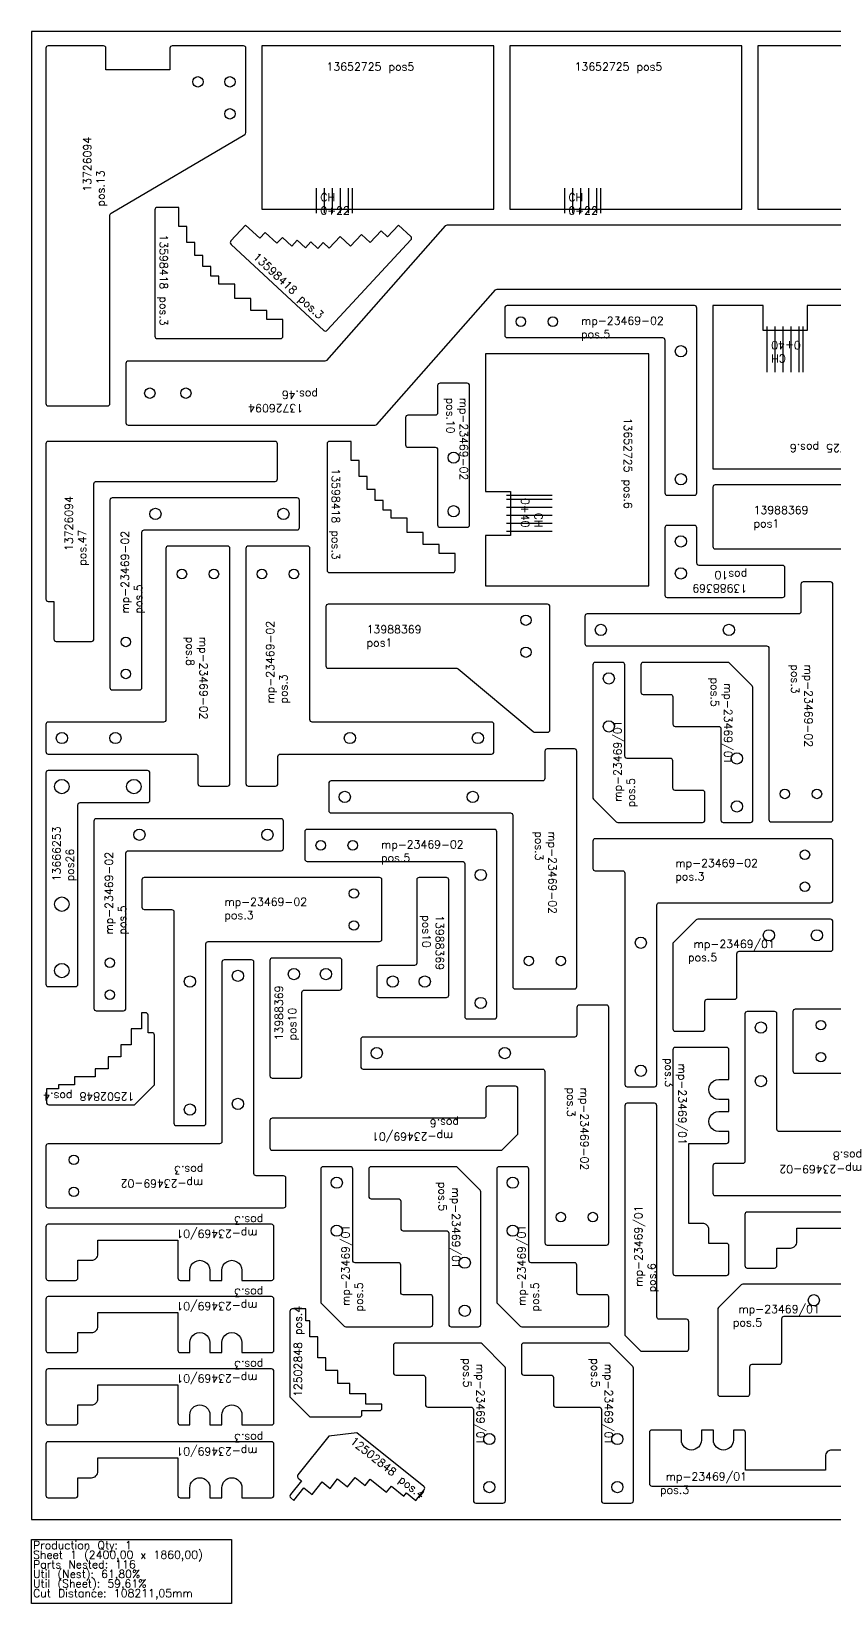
# Model space of a CAD drawing. Header units: millimetres. Extents: x 0 to 2400, y -105 to 1860.
# Drawn here: x 0 to 1004, y -105 to 1860 of the extents above; entities that cross this region are included whole.
import ezdxf

# ---------------------------------------------------------------- set-up
doc = ezdxf.new("R2010")
doc.units = ezdxf.units.MM
for name, color, linetype in [('12502848', 7, 'Continuous'), ('13598418', 7, 'Continuous'), ('13666253v0', 7, 'Continuous'), ('13726094v0', 7, 'Continuous'), ('13988369v0', 7, 'Continuous'), ('Chanfro', 7, 'Continuous'), ('MP-23469-01', 7, 'Continuous'), ('MP-23469-02', 7, 'Continuous'), ('sheet', 24, 'Continuous'), ('Stats', 7, 'Continuous'), ('Texto', 7, 'Continuous')]:
    doc.layers.add(name, color=color, linetype=linetype)
doc.styles.get("Standard").update_dxf_attribs({"font": 'txt.shx'})

msp = doc.modelspace()

# ---------------------------------------------------------------- linework, layer by layer
at = {"color": 7}
for points in [[(288, 1638), (578, 1638), (578, 1842), (288, 1842)], [(598, 1638), (888, 1638), (888, 1842), (598, 1842)], [(1198, 1638), (1198, 1842), (908, 1842), (908, 1638)], [(1141.6, 1313.3), (1141.6, 1517.3), (969.6, 1517.3), (969.6, 1486.3), (914.6, 1486.3), (914.6, 1517.3), (851.6, 1517.3), (851.6, 1313.3)], [(771.6, 1457), (567.6, 1457), (567.6, 1285), (598.6, 1285), (598.6, 1230), (567.6, 1230), (567.6, 1167), (771.6, 1167)]]:
    msp.add_lwpolyline(points, close=True, dxfattribs=at)
for centre in [(811.6, 1182.5), (328, 681.8), (491.6, 672.5)]:
    msp.add_circle(centre, 7, dxfattribs=at)
at = {"layer": '12502848', "color": 7}
for points in [[(145.7, 608.5), (145.7, 630.5, 0.414214), (142.7, 633.5), (137.7, 633.5), (137.7, 613.5), (124.7, 613.5), (124.7, 593.5), (111.7, 593.5), (111.7, 578.5), (95.7, 578.5), (95.7, 563.5), (79.7, 563.5), (79.7, 553.5), (53.7, 553.5), (53.7, 543.5), (33.7, 543.5), (33.7, 538.5), (18.7, 538.5), (18.7, 521.5, 0.414214), (21.7, 518.5), (128.7, 518.5), (153.7, 543.5), (153.7, 605.5, 0.414214), (150.7, 608.5)], [(413, 136.2), (435, 136.2, 0.414214), (438, 139.2), (438, 144.2), (418, 144.2), (418, 157.2), (398, 157.2), (398, 170.2), (383, 170.2), (383, 186.2), (368, 186.2), (368, 202.2), (358, 202.2), (358, 228.2), (348, 228.2), (348, 248.2), (343, 248.2), (343, 263.2), (326, 263.2, 0.414214), (323, 260.2), (323, 153.2), (348, 128.2), (410, 128.2, 0.414214), (413, 131.2)], [(337.4, 48.5), (323.7, 31.3, 0.414214), (324.1, 27.1), (328, 23.9), (340.5, 39.6), (350.7, 31.5), (363.2, 47.1), (373.3, 39), (382.7, 50.7), (395.2, 40.7), (404.5, 52.4), (417, 42.5), (423.3, 50.3), (443.6, 34.1), (449.8, 41.9), (465.5, 29.4), (468.6, 33.3), (480.3, 23.9), (490.9, 37.2, 0.414214), (490.4, 41.4), (406.8, 108.2), (371.7, 104.3), (333, 55.8, 0.414214), (333.5, 51.6)]]:
    msp.add_lwpolyline(points, format="xyb", close=True, dxfattribs=at)
at = {"layer": '13598418', "color": 7}
for points in [[(157.3, 1640, 0.414214), (154.3, 1637), (154.3, 1479, 0.414214), (157.3, 1476), (311.3, 1476, 0.414214), (314.3, 1479), (314.3, 1500), (294.3, 1500), (294.3, 1511), (274.3, 1511), (274.3, 1526), (254.3, 1526), (254.3, 1544), (234.3, 1544), (234.3, 1554), (224.3, 1554), (224.3, 1566), (214.3, 1566), (214.3, 1580), (204.3, 1580), (204.3, 1596), (194.3, 1596), (194.3, 1616), (184.3, 1616), (184.3, 1640)], [(249.3, 1598.1, 0.414214), (249.5, 1593.9), (365.3, 1486.4, 0.414214), (369.5, 1486.5), (474.3, 1599.4, 0.414214), (474.1, 1603.6), (458.8, 1617.9), (445.1, 1603.3), (437.1, 1610.8), (423.5, 1596.1), (412.5, 1606.3), (398.9, 1591.7), (385.7, 1603.9), (372.1, 1589.2), (364.7, 1596), (357.9, 1588.7), (349.1, 1596.9), (342.3, 1589.6), (332.1, 1599.1), (325.3, 1591.8), (313.6, 1602.6), (306.7, 1595.3), (292.1, 1608.9), (285.3, 1601.6), (267.7, 1617.9)], [(372.4, 1347.6, 0.414214), (369.4, 1344.6), (369.4, 1186.6, 0.414214), (372.4, 1183.6), (526.4, 1183.6, 0.414214), (529.4, 1186.6), (529.4, 1207.6), (509.4, 1207.6), (509.4, 1218.6), (489.4, 1218.6), (489.4, 1233.6), (469.4, 1233.6), (469.4, 1251.6), (449.4, 1251.6), (449.4, 1261.6), (439.4, 1261.6), (439.4, 1273.6), (429.4, 1273.6), (429.4, 1287.6), (419.4, 1287.6), (419.4, 1303.6), (409.4, 1303.6), (409.4, 1323.6), (399.4, 1323.6), (399.4, 1347.6)]]:
    msp.add_lwpolyline(points, format="xyb", close=True, dxfattribs=at)
at = {"layer": '13666253v0', "color": 7}
msp.add_lwpolyline([(58, 893.2, -0.414214), (61, 896.2), (145, 896.2, 0.414214), (148, 899.2), (148, 933.2, 0.414214), (145, 936.2), (21, 936.2, 0.414214), (18, 933.2), (18, 669.2, 0.414214), (21, 666.2), (55, 666.2, 0.414214), (58, 669.2)], format="xyb", close=True, dxfattribs=at)
for centre in [(38, 916.2), (128, 916.2), (38, 769.2), (38, 686.2)]:
    msp.add_circle(centre, 9, dxfattribs=at)
at = {"layer": '13726094v0', "color": 7}
for points in [[(98, 1630.3, -0.265773), (99.5, 1632.9), (266.5, 1731.1, 0.265773), (268, 1733.7), (268, 1839, 0.414214), (265, 1842), (176, 1842, 0.414214), (173, 1839), (173, 1812), (93, 1812), (93, 1839, 0.414214), (90, 1842), (21, 1842, 0.414214), (18, 1839), (18, 1395, 0.414214), (21, 1392), (95, 1392, 0.414214), (98, 1395)], [(118, 1370.9, 0.414214), (121, 1367.9), (429.4, 1367.9, 0.215186), (431.7, 1368.9), (579.9, 1536.9, -0.215186), (582.1, 1537.9), (1020.5, 1537.9, 0.414214), (1023.5, 1540.9), (1023.5, 1614.9, 0.414214), (1020.5, 1617.9), (519.4, 1617.9, 0.215186), (517.1, 1616.9), (368.9, 1448.9, -0.215186), (366.6, 1447.9), (121, 1447.9, 0.414214), (118, 1444.9)], [(81, 1297.6), (304.5, 1297.6, 0.414214), (307.5, 1300.6), (307.5, 1344.6, 0.414214), (304.5, 1347.6), (21, 1347.6, 0.414214), (18, 1344.6), (18, 1150.6, 0.414214), (21, 1147.6), (28, 1147.6), (28, 1100.6, 0.414214), (31, 1097.6), (75, 1097.6, 0.414214), (78, 1100.6), (78, 1294.6, -0.414214)]]:
    msp.add_lwpolyline(points, format="xyb", close=True, dxfattribs=at)
for centre in [(208, 1797), (248, 1797), (248, 1757), (148, 1407.9), (193, 1407.9)]:
    msp.add_circle(centre, 6.5, dxfattribs=at)
at = {"layer": '13988369v0', "color": 7}
for points in [[(1131.6, 1290.2, 0.414214), (1128.6, 1293.2), (854.6, 1293.2, 0.414214), (851.6, 1290.2), (851.6, 1216.2, 0.414214), (854.6, 1213.2), (1015.1, 1213.2, -0.176327), (1017.1, 1212.5), (1110.7, 1133.9, 0.176327), (1112.7, 1133.2), (1128.6, 1133.2, 0.414214), (1131.6, 1136.2)], [(938.6, 1192.5), (834.6, 1192.5, -0.414214), (831.6, 1195.5), (831.6, 1239.5, 0.414214), (828.6, 1242.5), (794.6, 1242.5, 0.414214), (791.6, 1239.5), (791.6, 1155.5, 0.414214), (794.6, 1152.5), (938.6, 1152.5, 0.414214), (941.6, 1155.5), (941.6, 1189.5, 0.414214)], [(648, 1141.1, 0.414214), (645, 1144.1), (371, 1144.1, 0.414214), (368, 1141.1), (368, 1067.1, 0.414214), (371, 1064.1), (531.6, 1064.1, -0.176327), (533.5, 1063.4), (627.2, 984.8, 0.176327), (629.1, 984.1), (645, 984.1, 0.414214), (648, 987.1)], [(481.6, 799.5), (481.6, 695.5, -0.414214), (478.6, 692.5), (434.6, 692.5, 0.414214), (431.6, 689.5), (431.6, 655.5, 0.414214), (434.6, 652.5), (518.6, 652.5, 0.414214), (521.6, 655.5), (521.6, 799.5, 0.414214), (518.6, 802.5), (484.6, 802.5, 0.414214)], [(338, 554.8), (338, 658.8, -0.414214), (341, 661.8), (385, 661.8, 0.414214), (388, 664.8), (388, 698.8, 0.414214), (385, 701.8), (301, 701.8, 0.414214), (298, 698.8), (298, 554.8, 0.414214), (301, 551.8), (335, 551.8, 0.414214)]]:
    msp.add_lwpolyline(points, format="xyb", close=True, dxfattribs=at)
for centre, radius in [((811.6, 1222.5), 7), ((618, 1124.1), 6.5), ((618, 1084.1), 6.5), ((368, 681.8), 7), ((451.6, 672.5), 7)]:
    msp.add_circle(centre, radius, dxfattribs=at)
at = {"layer": 'Chanfro', "color": 7}
for p, q in [((356, 1664), (356, 1633)), ((366, 1664), (366, 1633)), ((376, 1664), (376, 1633)), ((386, 1664), (386, 1633)), ((396, 1664), (396, 1633)), ((401, 1664), (401, 1633)), ((666, 1664), (666, 1633)), ((676, 1664), (676, 1633)), ((686, 1664), (686, 1633)), ((696, 1664), (696, 1633)), ((706, 1664), (706, 1633)), ((711, 1664), (711, 1633)), ((919.6, 1434.3), (919.6, 1491.3)), ((929.6, 1434.3), (929.6, 1491.3)), ((939.6, 1434.3), (939.6, 1491.3)), ((949.6, 1434.3), (949.6, 1491.3)), ((959.6, 1434.3), (959.6, 1491.3)), ((964.6, 1434.3), (964.6, 1491.3)), ((650.6, 1280), (593.6, 1280)), ((650.6, 1275), (593.6, 1275)), ((650.6, 1265), (593.6, 1265)), ((650.6, 1255), (593.6, 1255)), ((650.6, 1245), (593.6, 1245)), ((650.6, 1235), (593.6, 1235))]:
    msp.add_line(p, q, dxfattribs=at)
at = {"layer": 'MP-23469-01', "color": 7}
for points in [[(744.6, 951.3, -0.414214), (741.6, 954.3), (741.6, 1068.3, 0.414214), (738.6, 1071.3), (704.6, 1071.3, 0.414214), (701.6, 1068.3), (701.6, 902.6, 0.198912), (702.4, 900.5), (730.7, 872.2, 0.198912), (732.8, 871.3), (838.6, 871.3, 0.414214), (841.6, 874.3), (841.6, 908.3, 0.414214), (838.6, 911.3), (804.6, 911.3, -0.414214), (801.6, 914.3), (801.6, 948.3, 0.414214), (798.6, 951.3)], [(858.6, 991.3, -0.414214), (861.6, 988.3), (861.6, 874.3, 0.414214), (864.6, 871.3), (898.6, 871.3, 0.414214), (901.6, 874.3), (901.6, 1040.1, 0.198912), (900.7, 1042.2), (872.4, 1070.5, 0.198912), (870.3, 1071.3), (764.6, 1071.3, 0.414214), (761.6, 1068.3), (761.6, 1034.3, 0.414214), (764.6, 1031.3), (798.6, 1031.3, -0.414214), (801.6, 1028.3), (801.6, 994.3, 0.414214), (804.6, 991.3)], [(881.6, 707.3, -0.414214), (884.6, 710.3), (998.6, 710.3, 0.414214), (1001.6, 713.3), (1001.6, 747.3, 0.414214), (998.6, 750.3), (832.8, 750.3, 0.198912), (830.7, 749.4), (802.4, 721.2, 0.198912), (801.6, 719.1), (801.6, 613.3, 0.414214), (804.6, 610.3), (838.6, 610.3, 0.414214), (841.6, 613.3), (841.6, 647.3, -0.414214), (844.6, 650.3), (878.6, 650.3, 0.414214), (881.6, 653.3)], [(821.6, 370.1), (821.6, 470.1), (868.6, 470.1, 0.414214), (871.6, 473.1), (871.6, 485.1), (859.1, 485.1, -1.000019), (859.1, 510.1), (871.6, 510.1), (871.6, 525.1), (859.1, 525.1, -1.000019), (859.1, 550.1), (871.6, 550.1), (871.6, 587.1, 0.414214), (868.6, 590.1), (804.6, 590.1, 0.414214), (801.6, 587.1), (801.6, 308.1, 0.414214), (804.6, 305.1), (868.6, 305.1, 0.414214), (871.6, 308.1), (871.6, 342.1, 0.414214), (868.6, 345.1), (846.6, 345.1), (846.6, 362.1, 0.414214), (838.6, 370.1)], [(568, 504.6, -0.414214), (565, 501.6), (301, 501.6, 0.414214), (298, 498.6), (298, 464.6, 0.414214), (301, 461.6), (586.8, 461.6, 0.198912), (588.9, 462.5), (607.1, 480.8, 0.198912), (608, 482.9), (608, 538.6, 0.414214), (605, 541.6), (571, 541.6, 0.414214), (568, 538.6)], [(784.6, 250.3, -0.414214), (781.6, 253.3), (781.6, 517.3, 0.414214), (778.6, 520.3), (744.6, 520.3, 0.414214), (741.6, 517.3), (741.6, 231.6, 0.198912), (742.4, 229.5), (760.7, 211.2, 0.198912), (762.8, 210.3), (818.6, 210.3, 0.414214), (821.6, 213.3), (821.6, 247.3, 0.414214), (818.6, 250.3)], [(404.6, 321, -0.414214), (401.6, 324), (401.6, 438, 0.414214), (398.6, 441), (364.6, 441, 0.414214), (361.6, 438), (361.6, 272.2, 0.198912), (362.4, 270.1), (390.7, 241.9, 0.198912), (392.8, 241), (498.6, 241, 0.414214), (501.6, 244), (501.6, 278, 0.414214), (498.6, 281), (464.6, 281, -0.414214), (461.6, 284), (461.6, 318, 0.414214), (458.6, 321)], [(518.6, 361, -0.414214), (521.6, 358), (521.6, 244, 0.414214), (524.6, 241), (558.6, 241, 0.414214), (561.6, 244), (561.6, 409.8, 0.198912), (560.7, 411.9), (532.4, 440.1, 0.198912), (530.3, 441), (424.6, 441, 0.414214), (421.6, 438), (421.6, 404, 0.414214), (424.6, 401), (458.6, 401, -0.414214), (461.6, 398), (461.6, 364, 0.414214), (464.6, 361)], [(624.6, 321, -0.414214), (621.6, 324), (621.6, 438, 0.414214), (618.6, 441), (584.6, 441, 0.414214), (581.6, 438), (581.6, 272.2, 0.198912), (582.4, 270.1), (610.7, 241.9, 0.198912), (612.8, 241), (718.6, 241, 0.414214), (721.6, 244), (721.6, 278, 0.414214), (718.6, 281), (684.6, 281, -0.414214), (681.6, 284), (681.6, 318, 0.414214), (678.6, 321)], [(83, 349), (183, 349), (183, 302, 0.414214), (186, 299), (198, 299), (198, 311.5, -1.000016), (223, 311.5), (223, 299), (238, 299), (238, 311.5, -1.000016), (263, 311.5), (263, 299), (300, 299, 0.414214), (303, 302), (303, 366, 0.414214), (300, 369), (21, 369, 0.414214), (18, 366), (18, 302, 0.414214), (21, 299), (55, 299, 0.414214), (58, 302), (58, 324), (75, 324, 0.414214), (83, 332)], [(83, 258.6), (183, 258.6), (183, 211.6, 0.414214), (186, 208.6), (198, 208.6), (198, 221.1, -1.000022), (223, 221.1), (223, 208.6), (238, 208.6), (238, 221.1, -1.000022), (263, 221.1), (263, 208.6), (300, 208.6, 0.414214), (303, 211.6), (303, 275.6, 0.414214), (300, 278.6), (21, 278.6, 0.414214), (18, 275.6), (18, 211.6, 0.414214), (21, 208.6), (55, 208.6, 0.414214), (58, 211.6), (58, 233.6), (75, 233.6, 0.414214), (83, 241.6)], [(937.8, 251.1, -0.414214), (940.8, 254.1), (1054.8, 254.1, 0.414214), (1057.8, 257.1), (1057.8, 291.1, 0.414214), (1054.8, 294.1), (889, 294.1, 0.198912), (886.9, 293.2), (858.6, 264.9, 0.198912), (857.8, 262.8), (857.8, 157.1, 0.414214), (860.8, 154.1), (894.8, 154.1, 0.414214), (897.8, 157.1), (897.8, 191.1, -0.414214), (900.8, 194.1), (934.8, 194.1, 0.414214), (937.8, 197.1)], [(549.3, 140.6, -0.414214), (552.3, 137.6), (552.3, 23.6, 0.414214), (555.3, 20.6), (589.3, 20.6, 0.414214), (592.3, 23.6), (592.3, 189.4, 0.198912), (591.4, 191.5), (563.2, 219.7, 0.198912), (561, 220.6), (455.3, 220.6, 0.414214), (452.3, 217.6), (452.3, 183.6, 0.414214), (455.3, 180.6), (489.3, 180.6, -0.414214), (492.3, 177.6), (492.3, 143.6, 0.414214), (495.3, 140.6)], [(709.3, 140.6, -0.414214), (712.3, 137.6), (712.3, 23.6, 0.414214), (715.3, 20.6), (749.3, 20.6, 0.414214), (752.3, 23.6), (752.3, 189.4, 0.198912), (751.4, 191.5), (723.2, 219.7, 0.198912), (721, 220.6), (615.3, 220.6, 0.414214), (612.3, 217.6), (612.3, 183.6, 0.414214), (615.3, 180.6), (649.3, 180.6, -0.414214), (652.3, 177.6), (652.3, 143.6, 0.414214), (655.3, 140.6)], [(83, 168.3), (183, 168.3), (183, 121.3, 0.414214), (186, 118.3), (198, 118.3), (198, 130.8, -0.999984), (223, 130.8), (223, 118.3), (238, 118.3), (238, 130.8, -0.999984), (263, 130.8), (263, 118.3), (300, 118.3, 0.414214), (303, 121.3), (303, 185.3, 0.414214), (300, 188.3), (21, 188.3, 0.414214), (18, 185.3), (18, 121.3, 0.414214), (21, 118.3), (55, 118.3, 0.414214), (58, 121.3), (58, 143.3), (75, 143.3, 0.414214), (83, 151.3)], [(83, 77.2), (183, 77.2), (183, 30.2, 0.414214), (186, 27.2), (198, 27.2), (198, 39.7, -0.999989), (223, 39.7), (223, 27.2), (238, 27.2), (238, 39.7, -0.999989), (263, 39.7), (263, 27.2), (300, 27.2, 0.414214), (303, 30.2), (303, 94.2, 0.414214), (300, 97.2), (21, 97.2, 0.414214), (18, 94.2), (18, 30.2, 0.414214), (21, 27.2), (55, 27.2, 0.414214), (58, 30.2), (58, 52.2), (75, 52.2, 0.414214), (83, 60.2)]]:
    msp.add_lwpolyline(points, format="xyb", close=True, dxfattribs=at)
for points in [[(1173.6, 384.4), (894.6, 384.4, 0.414214), (891.6, 381.4), (891.6, 317.4, 0.414214), (894.6, 314.4), (928.6, 314.4, 0.414214), (931.6, 317.4), (931.6, 339.4), (948.6, 339.4, 0.414214), (956.6, 347.4), (956.6, 364.4), (1056.6, 364.4)], [(1017.3, 86.9), (1000.3, 86.9, 0.414214), (992.3, 78.9), (992.3, 61.9), (892.3, 61.9), (892.3, 108.9, 0.414214), (889.3, 111.9), (877.3, 111.9), (877.3, 99.4, -0.999976), (852.3, 99.4), (852.3, 111.9), (837.3, 111.9), (837.3, 99.4, -0.999974), (812.3, 99.4), (812.3, 111.9), (775.3, 111.9, 0.414214), (772.3, 108.9), (772.3, 44.9, 0.414214), (775.3, 41.9), (1054.3, 41.9, 0.414214)]]:
    msp.add_lwpolyline(points, format="xyb", dxfattribs=at)
for centre in [(721.6, 1051.3), (721.6, 991.3), (881.6, 951.3), (881.6, 891.3), (921.6, 730.3), (981.6, 730.3), (381.6, 421), (601.6, 421), (381.6, 361), (601.6, 361), (541.6, 321), (977.8, 274.1), (541.6, 261), (572.3, 100.6), (732.3, 100.6), (572.3, 40.6), (732.3, 40.6)]:
    msp.add_circle(centre, 7, dxfattribs=at)
at = {"layer": 'MP-23469-02', "color": 7}
for points in [[(791.6, 1283.3, 0.414214), (794.6, 1280.3), (828.6, 1280.3, 0.414214), (831.6, 1283.3), (831.6, 1514.3, 0.414214), (828.6, 1517.3), (594.6, 1517.3, 0.414214), (591.6, 1514.3), (591.6, 1480.3, 0.414214), (594.6, 1477.3), (788.6, 1477.3, -0.414214), (791.6, 1474.3)], [(507.6, 1243.3, 0.414214), (510.6, 1240.3), (544.6, 1240.3, 0.414214), (547.6, 1243.3), (547.6, 1417.3, 0.414214), (544.6, 1420.3), (510.6, 1420.3, 0.414214), (507.6, 1417.3), (507.6, 1383.3, -0.414214), (504.6, 1380.3), (470.6, 1380.3, 0.414214), (467.6, 1377.3), (467.6, 1343.3, 0.414214), (470.6, 1340.3), (504.6, 1340.3, -0.414214), (507.6, 1337.3)], [(332, 1237, 0.414214), (335, 1240), (335, 1274, 0.414214), (332, 1277), (101, 1277, 0.414214), (98, 1274), (98, 1040, 0.414214), (101, 1037), (135, 1037, 0.414214), (138, 1040), (138, 1234, -0.414214), (141, 1237)], [(208, 919.8, 0.414214), (211, 916.8), (245, 916.8, 0.414214), (248, 919.8), (248, 1213.8, 0.414214), (245, 1216.8), (171, 1216.8, 0.414214), (168, 1213.8), (168, 999.8, -0.414214), (165, 996.8), (21, 996.8, 0.414214), (18, 993.8), (18, 959.8, 0.414214), (21, 956.8), (205, 956.8, -0.414214), (208, 953.8)], [(348, 999.8), (348, 1213.8, 0.414214), (345, 1216.8), (271, 1216.8, 0.414214), (268, 1213.8), (268, 919.8, 0.414214), (271, 916.8), (305, 916.8, 0.414214), (308, 919.8), (308, 953.8, -0.414214), (311, 956.8), (575, 956.8, 0.414214), (578, 959.8), (578, 993.8, 0.414214), (575, 996.8), (351, 996.8, -0.414214)], [(921.6, 1089), (921.6, 875, 0.414214), (924.6, 872), (998.6, 872, 0.414214), (1001.6, 875), (1001.6, 1169, 0.414214), (998.6, 1172), (964.6, 1172, 0.414214), (961.6, 1169), (961.6, 1135, -0.414214), (958.6, 1132), (694.6, 1132, 0.414214), (691.6, 1129), (691.6, 1095, 0.414214), (694.6, 1092), (918.6, 1092, -0.414214)], [(601.6, 880.3), (601.6, 666.3, 0.414214), (604.6, 663.3), (678.6, 663.3, 0.414214), (681.6, 666.3), (681.6, 960.3, 0.414214), (678.6, 963.3), (644.6, 963.3, 0.414214), (641.6, 960.3), (641.6, 926.3, -0.414214), (638.6, 923.3), (374.6, 923.3, 0.414214), (371.6, 920.3), (371.6, 886.3, 0.414214), (374.6, 883.3), (598.6, 883.3, -0.414214)], [(312, 835.9, 0.414214), (315, 838.9), (315, 872.9, 0.414214), (312, 875.9), (81, 875.9, 0.414214), (78, 872.9), (78, 638.9, 0.414214), (81, 635.9), (115, 635.9, 0.414214), (118, 638.9), (118, 832.9, -0.414214), (121, 835.9)], [(541.6, 628.7, 0.414214), (544.6, 625.7), (578.6, 625.7, 0.414214), (581.6, 628.7), (581.6, 859.7, 0.414214), (578.6, 862.7), (344.6, 862.7, 0.414214), (341.6, 859.7), (341.6, 825.7, 0.414214), (344.6, 822.7), (538.6, 822.7, -0.414214), (541.6, 819.7)], [(784.6, 770.9), (998.6, 770.9, 0.414214), (1001.6, 773.9), (1001.6, 847.9, 0.414214), (998.6, 850.9), (704.6, 850.9, 0.414214), (701.6, 847.9), (701.6, 813.9, 0.414214), (704.6, 810.9), (738.6, 810.9, -0.414214), (741.6, 807.9), (741.6, 543.9, 0.414214), (744.6, 540.9), (778.6, 540.9, 0.414214), (781.6, 543.9), (781.6, 767.9, -0.414214)], [(221, 722.5), (435, 722.5, 0.414214), (438, 725.5), (438, 799.5, 0.414214), (435, 802.5), (141, 802.5, 0.414214), (138, 799.5), (138, 765.5, 0.414214), (141, 762.5), (175, 762.5, -0.414214), (178, 759.5), (178, 495.5, 0.414214), (181, 492.5), (215, 492.5, 0.414214), (218, 495.5), (218, 719.5, -0.414214)], [(235, 469.6), (21, 469.6, 0.414214), (18, 466.6), (18, 392.6, 0.414214), (21, 389.6), (315, 389.6, 0.414214), (318, 392.6), (318, 426.6, 0.414214), (315, 429.6), (281, 429.6, -0.414214), (278, 432.6), (278, 696.6, 0.414214), (275, 699.6), (241, 699.6, 0.414214), (238, 696.6), (238, 472.6, -0.414214)], [(641.6, 560), (641.6, 346, 0.414214), (644.6, 343), (718.6, 343, 0.414214), (721.6, 346), (721.6, 640, 0.414214), (718.6, 643), (684.6, 643, 0.414214), (681.6, 640), (681.6, 606, -0.414214), (678.6, 603), (414.6, 603, 0.414214), (411.6, 600), (411.6, 566, 0.414214), (414.6, 563), (638.6, 563, -0.414214)], [(854.6, 445, 0.414214), (851.6, 442), (851.6, 408, 0.414214), (854.6, 405), (1148.6, 405, 0.414214), (1151.6, 408), (1151.6, 482, 0.414214), (1148.6, 485), (934.6, 485, -0.414214), (931.6, 488), (931.6, 632, 0.414214), (928.6, 635), (894.6, 635, 0.414214), (891.6, 632), (891.6, 448, -0.414214), (888.6, 445)], [(1248.6, 597.9, 0.414214), (1251.6, 600.9), (1251.6, 634.9, 0.414214), (1248.6, 637.9), (954.6, 637.9, 0.414214), (951.6, 634.9), (951.6, 560.9, 0.414214), (954.6, 557.9), (1168.6, 557.9, -0.414214), (1171.6, 554.9), (1171.6, 410.9, 0.414214), (1174.6, 407.9), (1208.6, 407.9, 0.414214), (1211.6, 410.9), (1211.6, 594.9, -0.414214), (1214.6, 597.9)]]:
    msp.add_lwpolyline(points, format="xyb", close=True, dxfattribs=at)
for centre, radius in [((611.6, 1497.3), 6), ((651.6, 1497.3), 6), ((811.6, 1460.3), 7), ((527.6, 1327.3), 7), ((811.6, 1300.3), 7), ((155, 1257), 7), ((315, 1257), 7), ((527.6, 1260.3), 7), ((188, 1181.8), 6), ((228, 1181.8), 6), ((288, 1181.8), 6), ((328, 1181.8), 6), ((118, 1097), 6), ((711.6, 1112), 7), ((871.6, 1112), 7), ((118, 1057), 6), ((38, 976.8), 7), ((105, 976.8), 7), ((398, 976.8), 7), ((558, 976.8), 7), ((391.6, 903.3), 7), ((551.6, 903.3), 7), ((941.6, 907), 6), ((981.6, 907), 6), ((135, 855.9), 7), ((295, 855.9), 7), ((361.6, 842.7), 6), ((401.6, 842.7), 6), ((966.6, 830.9), 6), ((561.6, 805.7), 7), ((403, 782.5), 6), ((966.6, 790.9), 6), ((403, 742.5), 6), ((761.6, 720.9), 7), ((98, 695.9), 6), ((621.6, 698.3), 6), ((661.6, 698.3), 6), ((198, 672.5), 7), ((258, 679.6), 7), ((98, 655.9), 6), ((561.6, 645.7), 7), ((911.6, 615), 7), ((986.6, 617.9), 6), ((431.6, 583), 7), ((591.6, 583), 7), ((986.6, 577.9), 6), ((761.6, 560.9), 7), ((911.6, 548), 7), ((198, 512.5), 7), ((258, 519.6), 7), ((53, 449.6), 6), ((53, 409.6), 6), ((661.6, 378), 6), ((701.6, 378), 6)]:
    msp.add_circle(centre, radius, dxfattribs=at)
at = {"layer": 'sheet', "color": 7}
msp.add_lwpolyline([(0, 0), (2400, 0), (2400, 1860), (0, 1860)], close=True, dxfattribs=at)
at = {"layer": 'Stats', "color": 151}
msp.add_lwpolyline([(0, -25), (250, -25), (250, -105), (0, -105), (0, -25)], close=True, dxfattribs=at)

# ---------------------------------------------------------------- texts
at = {"layer": 'Chanfro', "color": 7, "char_height": 10, "width": 32.324, "attachment_point": 1}
for insert in [(361, 1657.7), (671, 1657.7)]:
    msp.add_mtext('{\\W1.79937; }CH \\P{\\W0.280038; }0+22', dxfattribs=dict(at, insert=insert))
at = {"layer": 'Chanfro', "color": 7, "char_height": 10, "width": 32.324, "attachment_point": 3}
for insert, rotation in [((924.6, 1446.1), 180), ((638.8, 1240.1), 270)]:
    msp.add_mtext('CH 0+40', dxfattribs=dict(at, insert=insert, rotation=rotation))
at = {"layer": 'Stats', "color": 60}
for s, p in [('Sheet 1 (2400,00 x 1860,00)', (2, -49)), ('Production Qty: 1', (2, -37)), ('Parts Nested: 116', (2, -61)), ('Util (Nest): 61,80%', (2, -73)), ('Util (Sheet): 59,61%', (2, -85)), ('Cut Distance: 108211,05mm', (2, -97))]:
    msp.add_text(s, height=10, dxfattribs=at).set_placement(p)
at = {"layer": 'Texto', "color": 7, "char_height": 10, "attachment_point": 1}
for s, insert, width in [('13652725 pos5', (368.8, 1821), 122.875), ('13652725 pos5', (678.8, 1821), 122.875), ('mp-23469-02 pos.5', (686.9, 1503.4), 127.304), ('13988369\\Ppos1', (902.5, 1266.8), 48.81), ('13988369\\Ppos1', (418.9, 1117.7), 48.81), ('mp-23469-02 pos.5', (436.9, 848.8), 127.304), ('mp-23469-02 pos.3', (804.7, 825.6), 127.304), ('mp-23469-02 pos.3', (241.2, 777.1), 127.304), ('{\\W0.778794; }mp-23469/01 pos.5', (820.6, 724.4), 124.947), ('{\\W0.778794; }mp-23469/01 pos.5', (876.7, 268.1), 124.947), ('{\\W0.78846; }mp-23469/01 pos.3', (785.6, 58.8), 124.947)]:
    msp.add_mtext(s, dxfattribs=dict(at, insert=insert, width=width))
at = {"layer": 'Texto', "color": 7, "char_height": 10}
for s, insert, width, attachment_point, rotation in [('{\\W2.066129; }13726094 pos.13', (64.8, 1641.2), 121.864, 1, 90), ('13598418 pos.3', (170.3, 1606.2), 119.914, 1, 270), ('13598418 pos.3', (282.9, 1584.6), 119.914, 1, 317.1211), ('{\\W2.067008; }13726094 pos.46', (358, 1384), 121.864, 1, 180), ('mp-23469-02 pos.10', (545.4, 1402.3), 131.894, 1, 270), ('13652725 pos.6', (750.5, 1263.4), 122.875, 3, 270), ('13652725 pos.6', (947.9, 1334.3), 122.875, 3, 180), ('13598418 pos.3', (385.4, 1313.8), 119.914, 1, 270), ('{\\W2.066129; }13726094 pos.47', (41.7, 1192.2), 121.864, 1, 90), ('mp-23469-02 pos.5', (111.9, 1132.4), 127.304, 1, 90), ('13988369\\Ppos10', (894.5, 1158.8), 48.81, 1, 180), ('mp-23469-02 pos.3', (293.3, 1020), 127.304, 1, 90), ('mp-23469-02 pos.8', (220.2, 1103.3), 127.304, 1, 270), ('mp-23469-02 pos.3', (976.2, 1068.8), 127.304, 1, 270), ('{\\W0.778794; }mp-23469/01 pos.5', (875.6, 1052.4), 124.947, 1, 270), ('{\\W0.778794; }mp-23469/01 pos.5', (727.5, 890.3), 124.947, 1, 90), ('13666253\\Ppos26', (26.4, 797.7), 2.567, 1, 90), ('mp-23469-02 pos.3', (656.2, 860.2), 127.304, 1, 270), ('mp-23469-02 pos.5', (91.9, 731.2), 127.304, 1, 90), ('13988369\\Ppos10', (515.3, 755.4), 48.81, 1, 270), ('13988369\\Ppos10', (304.3, 598.9), 48.81, 1, 90), ('{\\W0.78846; }mp-23469/01 pos.3', (818.5, 576.9), 124.947, 1, 270), ('12502848 pos.4', (128.7, 523.6), 110, 1, 180), ('mp-23469-02 pos.3', (696.2, 539.9), 127.304, 1, 270), ('{\\W0.789339; }mp-23469/01 pos.6', (534.3, 473.6), 124.947, 1, 180), ('mp-23469-02 pos.8', (1038.1, 432.8), 127.304, 1, 180), ('mp-23469-02 pos.3', (214.8, 414.9), 127.304, 1, 180), ('{\\W0.778794; }mp-23469/01 pos.5', (535.6, 422), 124.947, 1, 270), ('{\\W0.78846; }mp-23469/01 pos.3', (289.7, 352.1), 124.947, 1, 180), ('{\\W0.789339; }mp-23469/01 pos.6', (753.5, 284), 124.947, 1, 90), ('{\\W0.778794; }mp-23469/01 pos.5', (387.5, 260), 124.947, 1, 90), ('{\\W0.778794; }mp-23469/01 pos.5', (607.5, 260), 124.947, 1, 90), ('{\\W0.78846; }mp-23469/01 pos.3', (289.7, 261.7), 124.947, 1, 180), ('12502848 pos.4', (328.1, 153.2), 110, 1, 90), ('{\\W0.78846; }mp-23469/01 pos.3', (289.7, 171.3), 124.947, 1, 180), ('{\\W0.778794; }mp-23469/01 pos.5', (566.4, 201.6), 124.947, 1, 270), ('{\\W0.778794; }mp-23469/01 pos.5', (726.4, 201.6), 124.947, 1, 270), ('{\\W0.78846; }mp-23469/01 pos.3', (289.7, 80.2), 124.947, 1, 180), ('12502848 pos.4', (403.7, 104.2), 110, 1, 321.3989)]:
    msp.add_mtext(s, dxfattribs=dict(at, insert=insert, width=width, attachment_point=attachment_point, rotation=rotation))

doc.saveas('drawing.dxf')
